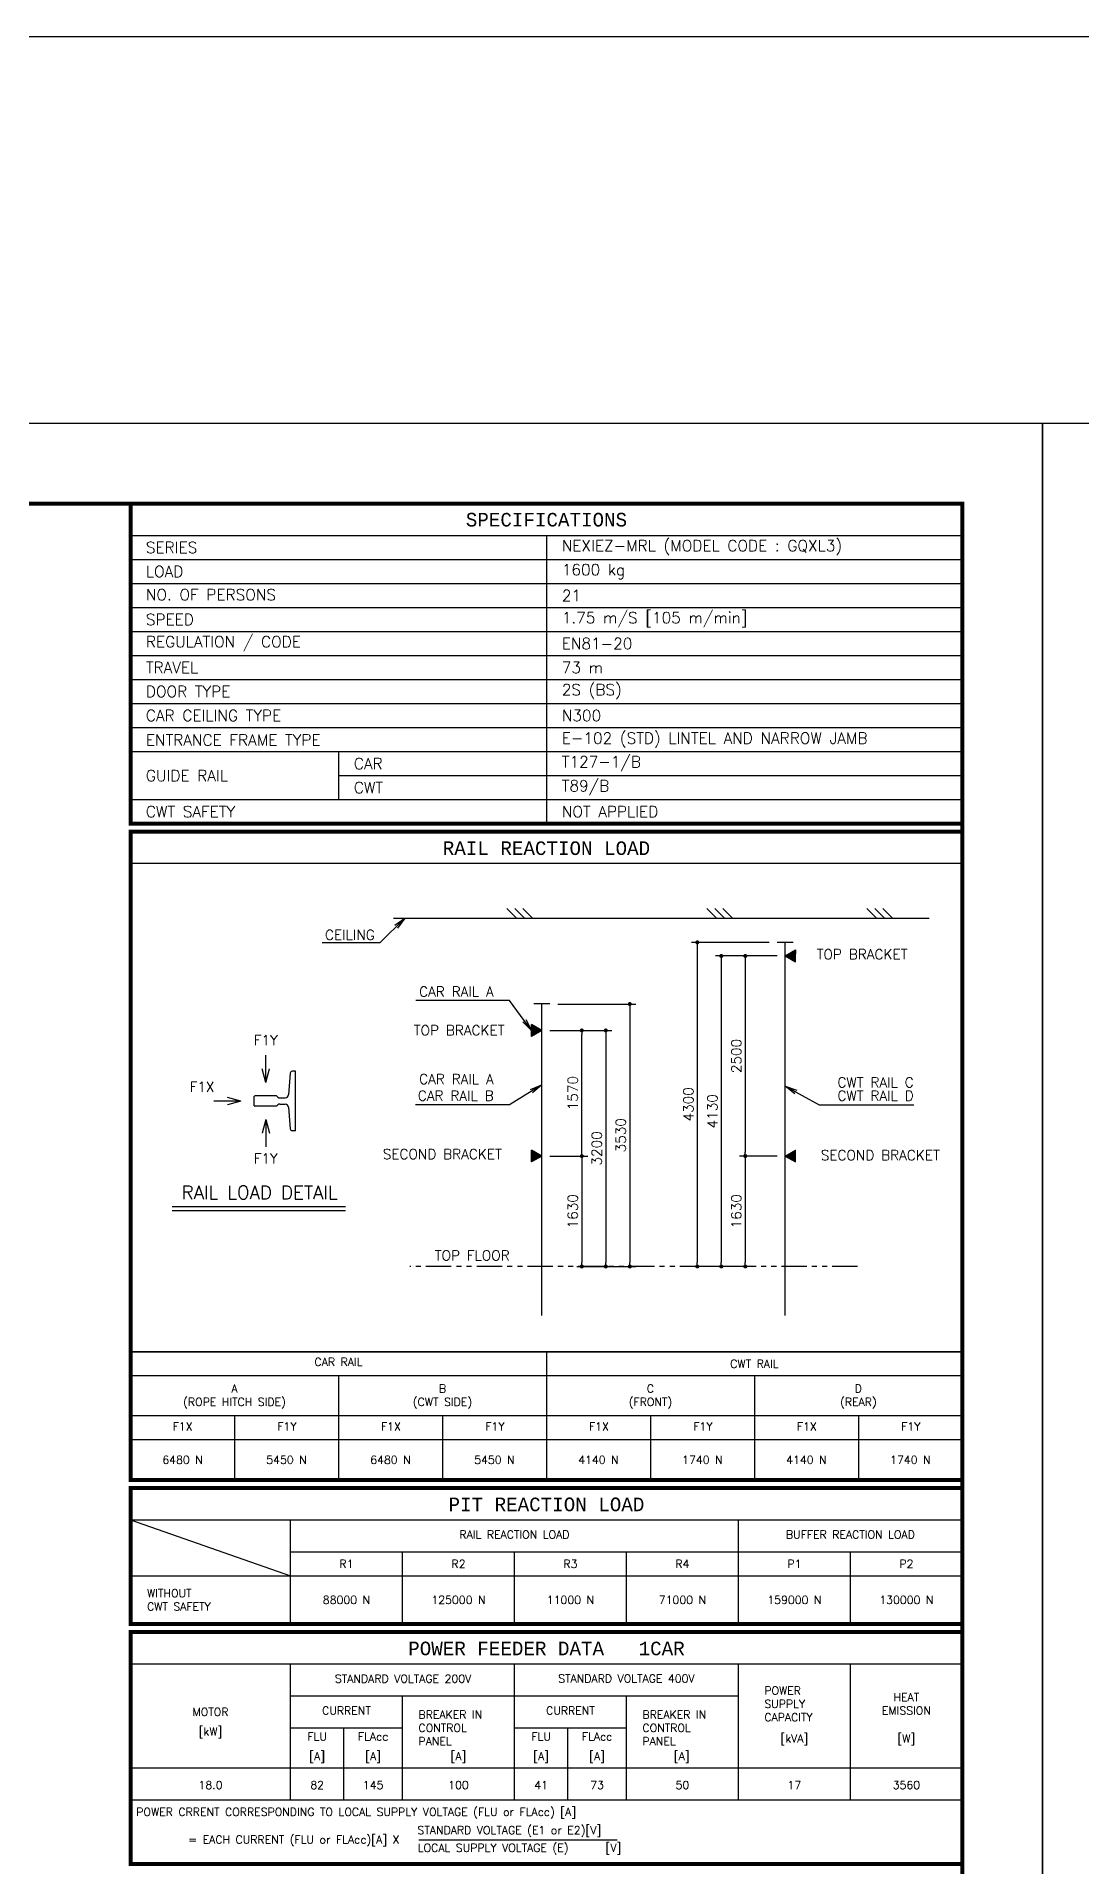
# Model space of a CAD drawing. Header units: millimetres. Extents: x -106996 to 276536, y -21995 to 37993.
# Drawn here: x -6287 to 244, y 5985 to 17417 of the extents above; entities that cross this region are included whole.
import ezdxf
from ezdxf.enums import TextEntityAlignment as Align

# ---------------------------------------------------------------- set-up
doc = ezdxf.new("R2010")
doc.units = ezdxf.units.MM
doc.header["$LTSCALE"] = 100
doc.linetypes.add('PHANTOM2', pattern=[31.75, 15.875, -3.175, 3.175, -3.175, 3.175, -3.175])
doc.layers.get('0').update_dxf_attribs({"color": 3})
for name, color, linetype in [('DIM', 2, 'Continuous'), ('FRAME', 5, 'Continuous'), ('OTHERS', 4, 'Continuous'), ('SPEC', 7, 'Continuous'), ('W-DASHED-LINE', 111, 'PHANTOM2')]:
    doc.layers.add(name, color=color, linetype=linetype)
doc.styles.get("Standard").update_dxf_attribs({"font": 'romans.shx', "bigfont": 'bigfont.shx'})
doc.styles.add('STYLE1', font='monos.ttf')
doc.dimstyles.new('1-50IN', dxfattribs={"dimscale": 25, "dimtxt": 2.5, "dimasz": 1, "dimexe": 1.5, "dimexo": 2, "dimgap": 1, "dimtad": 3, "dimdsep": 46, "dimtxsty": 'Standard', "dimblk1": 'DOT', "dimblk2": 'DOT', "dimsah": 1, "dimcen": 0.09, "dimclrd": 256, "dimclre": 256, "dimclrt": 256, "dimadec": 0, "dimazin": 0, "dimtfac": 1, "dimtmove": 0, "dimatfit": 3, "dimldrblk": 'DOT', "dimfxl": 0, "dimtolj": 1, "dimtzin": 0, "dimarcsym": 0})
doc.dimstyles.new('1-50IN-ARROW', dxfattribs={"dimscale": 25, "dimtxt": 2.5, "dimasz": 3, "dimexe": 1.5, "dimexo": 2, "dimgap": 1, "dimtad": 3, "dimdsep": 46, "dimtxsty": 'Standard', "dimblk1": 'OPEN', "dimblk2": 'OPEN', "dimsah": 1, "dimcen": 0.09, "dimclrd": 256, "dimclre": 256, "dimclrt": 256, "dimadec": 0, "dimazin": 0, "dimtfac": 1, "dimtmove": 0, "dimatfit": 3, "dimldrblk": 'OPEN', "dimfxl": 0, "dimtolj": 1, "dimtzin": 0, "dimarcsym": 0})

# ---------------------------------------------------------------- blocks, each defined once
blk = doc.blocks.new('_OPEN')
at = {"color": 0, "linetype": 'ByBlock'}
for p, q in [((-1, 0.17), (0, 0)), ((0, 0), (-1, -0.17)), ((0, 0), (-1, 0))]:
    blk.add_line(p, q, dxfattribs=at)
blk = doc.blocks.new('_DOT')
at = {"color": 0, "linetype": 'ByBlock'}
blk.add_line((-0.5, 0), (-1, 0), dxfattribs=at)
at = {"color": 0, "linetype": 'ByBlock', "const_width": 0.5}
blk.add_lwpolyline([(-0.25, 0, 1), (0.25, 0, 1)], format="xyb", close=True, dxfattribs=at)
blk = doc.blocks.new('*D148')
at = {"layer": 'DEFPOINTS', "color": 0, "transparency": 16777216}
for p in [(-3129, 10423), (-2961, 9733), (-2879, 9733)]:
    blk.add_point(p, dxfattribs=at)
at = {"layer": 'DIM', "lineweight": -2, "transparency": 16777216}
for p, q in [((-3079, 10423), (-2842, 10423)), ((-2879, 10398), (-2879, 9758)), ((-2911, 9733), (-2842, 9733))]:
    blk.add_line(p, q, dxfattribs=at)
at = {"layer": 'DIM', "lineweight": -2, "transparency": 16777216, "xscale": 25, "yscale": 25, "zscale": 25}
for p, rotation in [((-2879, 10423), 90), ((-2879, 9733), 270)]:
    blk.add_blockref('_DOT', p, dxfattribs=dict(at, rotation=rotation))
at = {"layer": 'DIM', "transparency": 16777216, "insert": (-2936, 10078), "char_height": 62.5, "attachment_point": 5, "rotation": 90}
blk.add_mtext('\\A1;1630', dxfattribs=at)
blk = doc.blocks.new('*D149')
at = {"layer": 'DEFPOINTS', "color": 0, "transparency": 16777216}
for p in [(-3129, 11208), (-2879, 11208), (-3129, 10423)]:
    blk.add_point(p, dxfattribs=at)
at = {"layer": 'DIM', "lineweight": -2, "transparency": 16777216}
for p, q in [((-3079, 11208), (-2842, 11208)), ((-2879, 10448), (-2879, 11183)), ((-3079, 10423), (-2842, 10423))]:
    blk.add_line(p, q, dxfattribs=at)
at = {"layer": 'DIM', "lineweight": -2, "transparency": 16777216, "xscale": 25, "yscale": 25, "zscale": 25}
for p, rotation in [((-2879, 11208), 90), ((-2879, 10423), 270)]:
    blk.add_blockref('_DOT', p, dxfattribs=dict(at, rotation=rotation))
at = {"layer": 'DIM', "transparency": 16777216, "insert": (-2936, 10816), "char_height": 62.5, "attachment_point": 5, "rotation": 90}
blk.add_mtext('\\A1;1570', dxfattribs=at)
blk = doc.blocks.new('*D150')
at = {"layer": 'DEFPOINTS', "color": 0, "transparency": 16777216}
for p in [(-3129, 11208), (-2961, 9733), (-2729, 9733)]:
    blk.add_point(p, dxfattribs=at)
at = {"layer": 'DIM', "lineweight": -2, "transparency": 16777216}
for p, q in [((-3079, 11208), (-2692, 11208)), ((-2729, 11183), (-2729, 9758)), ((-2911, 9733), (-2692, 9733))]:
    blk.add_line(p, q, dxfattribs=at)
at = {"layer": 'DIM', "lineweight": -2, "transparency": 16777216, "xscale": 25, "yscale": 25, "zscale": 25}
for p, rotation in [((-2729, 11208), 90), ((-2729, 9733), 270)]:
    blk.add_blockref('_DOT', p, dxfattribs=dict(at, rotation=rotation))
at = {"layer": 'DIM', "transparency": 16777216, "insert": (-2786, 10471), "char_height": 62.5, "attachment_point": 5, "rotation": 90}
blk.add_mtext('\\A1;3200', dxfattribs=at)
blk = doc.blocks.new('*D151')
at = {"layer": 'DEFPOINTS', "color": 0, "transparency": 16777216}
for p in [(-3079, 11373), (-2961, 9733), (-2579, 9733)]:
    blk.add_point(p, dxfattribs=at)
at = {"layer": 'DIM', "lineweight": -2, "transparency": 16777216}
for p, q in [((-3029, 11373), (-2542, 11373)), ((-2579, 11348), (-2579, 9758)), ((-2911, 9733), (-2542, 9733))]:
    blk.add_line(p, q, dxfattribs=at)
at = {"layer": 'DIM', "lineweight": -2, "transparency": 16777216, "xscale": 25, "yscale": 25, "zscale": 25}
for p, rotation in [((-2579, 11373), 90), ((-2579, 9733), 270)]:
    blk.add_blockref('_DOT', p, dxfattribs=dict(at, rotation=rotation))
at = {"layer": 'DIM', "transparency": 16777216, "insert": (-2636, 10553), "char_height": 62.5, "attachment_point": 5, "rotation": 90}
blk.add_mtext('\\A1;3530', dxfattribs=at)
blk = doc.blocks.new('*D152')
at = {"layer": 'DEFPOINTS', "color": 0, "transparency": 16777216}
for p in [(-1607, 11673), (-2007, 9733), (-1785, 9733)]:
    blk.add_point(p, dxfattribs=at)
at = {"layer": 'DIM', "lineweight": -2, "transparency": 16777216}
for p, q in [((-1657, 11673), (-2044, 11673)), ((-2007, 11648), (-2007, 9758)), ((-1835, 9733), (-2044, 9733))]:
    blk.add_line(p, q, dxfattribs=at)
at = {"layer": 'DIM', "lineweight": -2, "transparency": 16777216, "xscale": 25, "yscale": 25, "zscale": 25}
for p, rotation in [((-2007, 11673), 90), ((-2007, 9733), 270)]:
    blk.add_blockref('_DOT', p, dxfattribs=dict(at, rotation=rotation))
at = {"layer": 'DIM', "transparency": 16777216, "insert": (-2063, 10703), "char_height": 62.5, "attachment_point": 5, "rotation": 90}
blk.add_mtext('\\A1;4130', dxfattribs=at)
blk = doc.blocks.new('*D153')
at = {"layer": 'DEFPOINTS', "color": 0, "transparency": 16777216}
for p in [(-1657, 11758), (-2157, 9733), (-1785, 9733)]:
    blk.add_point(p, dxfattribs=at)
at = {"layer": 'DIM', "lineweight": -2, "transparency": 16777216}
for p, q in [((-1707, 11758), (-2194, 11758)), ((-2157, 11733), (-2157, 9758)), ((-1835, 9733), (-2194, 9733))]:
    blk.add_line(p, q, dxfattribs=at)
at = {"layer": 'DIM', "lineweight": -2, "transparency": 16777216, "xscale": 25, "yscale": 25, "zscale": 25}
for p, rotation in [((-2157, 11758), 90), ((-2157, 9733), 270)]:
    blk.add_blockref('_DOT', p, dxfattribs=dict(at, rotation=rotation))
at = {"layer": 'DIM', "transparency": 16777216, "insert": (-2213, 10746), "char_height": 62.5, "attachment_point": 5, "rotation": 90}
blk.add_mtext('\\A1;4300', dxfattribs=at)
blk = doc.blocks.new('*D154')
at = {"layer": 'DEFPOINTS', "color": 0, "transparency": 16777216}
for p in [(-1607, 10423), (-1857, 9733), (-1785, 9733)]:
    blk.add_point(p, dxfattribs=at)
at = {"layer": 'DIM', "lineweight": -2, "transparency": 16777216}
for p, q in [((-1657, 10423), (-1894, 10423)), ((-1857, 10398), (-1857, 9758)), ((-1835, 9733), (-1894, 9733))]:
    blk.add_line(p, q, dxfattribs=at)
at = {"layer": 'DIM', "lineweight": -2, "transparency": 16777216, "xscale": 25, "yscale": 25, "zscale": 25}
for p, rotation in [((-1857, 10423), 90), ((-1857, 9733), 270)]:
    blk.add_blockref('_DOT', p, dxfattribs=dict(at, rotation=rotation))
at = {"layer": 'DIM', "transparency": 16777216, "insert": (-1913, 10078), "char_height": 62.5, "attachment_point": 5, "rotation": 90}
blk.add_mtext('\\A1;1630', dxfattribs=at)
blk = doc.blocks.new('*D155')
at = {"layer": 'DEFPOINTS', "color": 0, "transparency": 16777216}
for p in [(-1607, 11673), (-1857, 10423), (-1607, 10423)]:
    blk.add_point(p, dxfattribs=at)
at = {"layer": 'DIM', "lineweight": -2, "transparency": 16777216}
for p, q in [((-1657, 11673), (-1894, 11673)), ((-1857, 11648), (-1857, 10448)), ((-1657, 10423), (-1894, 10423))]:
    blk.add_line(p, q, dxfattribs=at)
at = {"layer": 'DIM', "lineweight": -2, "transparency": 16777216, "xscale": 25, "yscale": 25, "zscale": 25}
for p, rotation in [((-1857, 11673), 90), ((-1857, 10423), 270)]:
    blk.add_blockref('_DOT', p, dxfattribs=dict(at, rotation=rotation))
at = {"layer": 'DIM', "transparency": 16777216, "insert": (-1913, 11048), "char_height": 62.5, "attachment_point": 5, "rotation": 90}
blk.add_mtext('\\A1;2500', dxfattribs=at)

msp = doc.modelspace()

# ---------------------------------------------------------------- hatches: boundary and pattern name
at = {"layer": 'OTHERS'}
h = msp.add_hatch(dxfattribs=at)
h.set_pattern_fill('ANSI31', color=256, style=0)
h.set_pattern_definition([(135, (16786.56103, -335.16338), (0.08838834765, 0.08838834765), [])])
h.paths.add_polyline_path([(-1542.1109308, 11710.6384702), (-1542.1109308, 11636.0347782), (-1606.7196233, 11673.3366242)])
h = msp.add_hatch(dxfattribs=at)
h.set_pattern_fill('ANSI31', color=256, style=0)
h.set_pattern_definition([(135, (16263.94109, -800.16336), (0.08838834765, 0.08838834765), [])])
h.paths.add_polyline_path([(-3193.9482531, 11245.6384918), (-3129.3395607, 11208.3366458), (-3193.9482531, 11171.0347998)])
h = msp.add_hatch(dxfattribs=at)
h.set_pattern_fill('ANSI31', color=256, style=0)
h.set_pattern_definition([(135, (16263.94109, -1585.16339), (0.08838834765, 0.08838834765), [])])
h.paths.add_polyline_path([(-3193.9482531, 10460.6384593), (-3129.3395607, 10423.3366133), (-3193.9482531, 10386.0347673)])
h = msp.add_hatch(dxfattribs=at)
h.set_pattern_fill('ANSI31', color=256, style=0)
h.set_pattern_definition([(135, (16786.56103, -1585.1634), (0.08838834765, 0.08838834765), [])])
h.paths.add_polyline_path([(-1542.1109308, 10460.6384483), (-1542.1109308, 10386.0347563), (-1606.7196233, 10423.3366023)])

# ---------------------------------------------------------------- linework, layer by layer
for p, q in [((-5700, 14500.0000094), (-500, 14500.0000094)), ((-5700, 14500.0000094), (-5700, 12500.0000094)), ((-5700, 14300.0000094), (-500, 14300.0000094)), ((-3100, 14300.0000094), (-3100, 12500.0000094)), ((-5700, 14150.0000094), (-500, 14150.0000094)), ((-5700, 14000.0000094), (-500, 14000.0000094)), ((-5700, 13850.0000094), (-500, 13850.0000094)), ((-5700, 13700.0000094), (-500, 13700.0000094)), ((-5700, 13550.0000094), (-500, 13550.0000094)), ((-5700, 13400.0000094), (-500, 13400.0000094)), ((-5700, 13250.0000094), (-500, 13250.0000094)), ((-5700, 13100.0000094), (-500, 13100.0000094)), ((-5700, 12950.0000094), (-500, 12950.0000094)), ((-4400, 12950.0000094), (-4400, 12650.0000094)), ((-4400, 12800.0000094), (-500, 12800.0000094)), ((-5700, 12650.0000094), (-500, 12650.0000094)), ((-5700.0000545, 12450.0000257), (-5700.0000545, 9199.9999833)), ((-500.0002699, 9199.9999833), (-500.0002699, 12450.0000257)), ((-500.0001398, 9950.0000094), (-500.0001398, 12450.0000094)), ((-500.0003454, 12250.0000257), (-5700.00013, 12250.0000257)), ((-500.0001398, 9950.0000094), (-500.0001398, 8400.0000094)), ((-500.0001398, 9950.0000094), (-500.0001398, 8400.0000094)), ((-500.0001944, 9199.9999833), (-5699.999979, 9199.9999833)), ((-500.0001944, 9199.9999833), (-5699.999979, 9199.9999833)), ((-5699.999979, 9199.9999833), (-500.0001944, 9199.9999833)), ((-500.0001944, 9199.9999833), (-5699.999979, 9199.9999833)), ((-5699.999979, 9199.9999833), (-5699.999979, 8399.9999833)), ((-5699.999979, 9199.9999833), (-500.0001944, 9199.9999833)), ((-5699.999979, 8399.9999833), (-5699.999979, 9199.9999833)), ((-3099.999979, 9199.9999833), (-3099.999979, 8399.9999833)), ((-500.0001944, 9199.9999833), (-500.0001944, 8399.9999833)), ((-500.0001944, 9049.9999833), (-5699.999979, 9049.9999833)), ((-4399.999979, 9049.9999833), (-4399.999979, 8399.9999833)), ((-1799.999979, 9049.9999833), (-1799.999979, 8399.9999833)), ((-500.0001944, 8799.9999833), (-5699.999979, 8799.9999833)), ((-5049.999979, 8799.9999833), (-5049.999979, 8399.9999833)), ((-3749.999979, 8799.9999833), (-3749.999979, 8399.9999833)), ((-2449.999979, 8799.9999833), (-2449.999979, 8399.9999833)), ((-1149.999979, 8799.9999833), (-1149.999979, 8399.9999833)), ((-500.0001944, 8649.9999833), (-5699.999979, 8649.9999833)), ((-500.0001944, 8649.9999833), (-5699.999979, 8649.9999833)), ((-500.0001944, 8399.9999833), (-5700.0000545, 8399.9999833)), ((-500.0001398, 8350.0000094), (-5700, 8350.0000094)), ((-500.0001398, 8350.0000094), (-5700, 8350.0000094)), ((-5699.9999978, 8150.0000094), (-4699.9999978, 7800.0000094)), ((-5699.9999223, 8150.0000094), (-499.9999978, 8150.0000094)), ((-5699.9999223, 7500.0000094), (-5699.9999223, 8150.0000094)), ((-4699.9999223, 7500.0000094), (-4699.9999978, 8150.0000094)), ((-1899.9998457, 7500.0000085), (-1899.9999212, 8150.0000085)), ((-4699.9999978, 7950.0000094), (-500.0001376, 7950.0000094)), ((-3999.9998431, 7500.0000094), (-3999.9999186, 7950.0000094)), ((-3299.9998431, 7500.0000059), (-3299.9999186, 7950.0000059)), ((-2599.9998431, 7500.0000072), (-2599.9999186, 7950.0000072)), ((-1199.9998431, 7500.0000094), (-1199.9999186, 7950.0000094)), ((-5699.9999978, 7800.0000094), (-499.9999978, 7800.0000094)), ((-5699.9999223, 7500.0000094), (-500.0001376, 7500.0000094)), ((-499.9997616, 7450.0000094), (-5699.9997902, 7450.0000094)), ((-5699.9997902, 6000.0000094), (-5699.9997902, 7450.0000094)), ((-5700.0001299, 7250.0000094), (-500.0000544, 7250.0000094)), ((-4699.9995236, 6400.0000094), (-4699.9996921, 7250.0000385)), ((-3299.9994445, 6400.0000094), (-3299.999461, 7250.0000474)), ((-1899.9994471, 6400.0000094), (-1899.9994636, 7250.0001454)), ((-1199.9998267, 6400.0000094), (-1199.9998431, 7250.0000774)), ((-4699.9997214, 7050.0000094), (-3299.999493, 7050.0000094)), ((-3999.9999662, 6400.0000094), (-4000.000247, 7050.0000094)), ((-3299.999493, 7050.0000094), (-1899.9994956, 7050.0000094)), ((-2599.999964, 6400.0000094), (-2600.000238, 7050.0000094)), ((-4699.9996272, 6850.0000094), (-4000.0002256, 6850.0000094)), ((-4366.6666063, 6400.0000094), (-4366.6668731, 6850.0000094)), ((-3299.9994116, 6850.0000094), (-2600.0002158, 6850.0000094)), ((-2966.6666064, 6400.0000094), (-2966.6668735, 6850.0000094)), ((-5699.9999174, 6600.0000094), (-499.9998042, 6600.0000094)), ((-5700.0000065, 6400.0000094), (-499.9998933, 6400.0000094)), ((-5700.0000699, 6000.0000094), (-500.0000055, 6000.0000094)), ((-5699.9997902, 6000.0000094), (-500.0000055, 6000.0000094)), ((-500.0000055, 6000.0000094), (-5699.9997902, 6000.0000094)), ((-5699.9997902, 6000.0000094), (-500.0000055, 6000.0000094)), ((-3016.6666721, 6000.0000094), (-500.0000055, 6000.0000094))]:
    msp.add_line(p, q)
at = {"color": 1}
msp.add_lwpolyline([(-96046.149708, 17417.2504019), (276536.0041229, 17417.2504019), (276536.0041229, -21995.3976347), (-96046.149708, -21995.3976347)], close=True, dxfattribs=at)
at = {"const_width": 25}
for points in [[(-5700, 14500.0000094), (-500, 14500.0000094), (-500, 12500.0000094), (-5700, 12500.0000094)], [(-5700, 8400.0000094), (-500.0001398, 8400.0000094), (-500.0001398, 12450.0000094), (-5700, 12450.0000094)], [(-5700, 8350.0000094), (-500.0001398, 8350.0000094), (-500.0001376, 7500.0000094), (-5699.9999978, 7500.0000094)], [(-5699.9997069, 7450.0000094), (-499.9999978, 7450.0000094), (-500.000081, 6000.0000094), (-5699.9997902, 6000.0000094)]]:
    msp.add_lwpolyline(points, close=True, dxfattribs=at)
at = {"layer": 'DEFPOINTS'}
for points in [[(-21000, 0.0000094), (0, 0.0000094), (0, 15000.0000094), (-21000, 15000.0000094)], [(0, 0.0000094), (21000, 0.0000094), (21000, 15000.0000094), (0, 15000.0000094)]]:
    msp.add_lwpolyline(points, close=True, dxfattribs=at)
at = {"layer": 'DIM'}
for p, q in [((-4854.5223996, 10883.4193813), (-4854.5223996, 11053.5325325)), ((-4854.5223996, 10883.4193813), (-4877.3787826, 10968.720564)), ((-4854.5223996, 10883.4193813), (-4831.6660166, 10968.720564)), ((-5009.5233863, 10766.8776433), (-5179.6365375, 10766.8776433)), ((-5009.5233863, 10766.8776433), (-5094.824569, 10789.7340263)), ((-5009.5233863, 10766.8776433), (-5094.824569, 10744.0212603)), ((-4854.6473996, 10650.5859053), (-4877.5037826, 10565.2847225)), ((-4854.6473996, 10650.5859053), (-4831.7910166, 10565.2847225)), ((-4854.6473996, 10650.5859053), (-4854.6473996, 10480.4727541)), ((-5438.9521683, 10108.3366557), (-4355.618835, 10108.3366557)), ((-5438.9521683, 10083.3366557), (-4355.618835, 10083.3366557))]:
    msp.add_line(p, q, dxfattribs=at)
at = {"layer": 'DIM', "const_width": 4.1666667}
for points in [[(-4854.5223996, 10883.4193813), (-4854.5223996, 11053.5325325)], [(-4854.5223996, 10883.4193813), (-4877.3787826, 10968.720564)], [(-4854.5223996, 10883.4193813), (-4831.6660166, 10968.720564)], [(-5009.5233863, 10766.8776433), (-5179.6365375, 10766.8776433)], [(-5009.5233863, 10766.8776433), (-5094.824569, 10789.7340263)], [(-5009.5233863, 10766.8776433), (-5094.824569, 10744.0212603)], [(-4854.6473996, 10650.5859053), (-4877.5037826, 10565.2847225)], [(-4854.6473996, 10650.5859053), (-4854.6473996, 10480.4727541)], [(-4854.6473996, 10650.5859053), (-4831.7910166, 10565.2847225)]]:
    msp.add_lwpolyline(points, dxfattribs=at)
at = {"layer": 'FRAME', "const_width": 25}
msp.add_lwpolyline([(-20500, 500.0000094), (-500, 500.0000094), (-500, 14500.0000094), (-20500, 14500.0000094)], close=True, dxfattribs=at)
at = {"layer": 'OTHERS'}
for p, q in [((-4056.7194171, 11908.3366295), (-706.7194171, 11908.3366295)), ((-3348.2131721, 11969.3366295), (-3287.2131721, 11908.3366295)), ((-3298.2131721, 11969.3366295), (-3237.2131721, 11908.3366295)), ((-3248.2131721, 11969.3366295), (-3187.2131721, 11908.3366295)), ((-2098.2131721, 11969.3366295), (-2037.2131721, 11908.3366295)), ((-2048.2131721, 11969.3366295), (-1987.2131721, 11908.3366295)), ((-1998.2131721, 11969.3366295), (-1937.2131721, 11908.3366295)), ((-1098.2131721, 11969.3366295), (-1037.2131721, 11908.3366295)), ((-1048.2131721, 11969.3366295), (-987.2131721, 11908.3366295)), ((-998.2131721, 11969.3366295), (-937.2131721, 11908.3366295)), ((-1556.7196325, 11758.3366295), (-1656.7196325, 11758.3366295)), ((-1606.7196325, 9427.1666272), (-1606.7196325, 11758.3366295)), ((-1606.7196233, 11673.3366242), (-1542.1109308, 11710.6384702)), ((-1606.7196233, 11673.3366242), (-1542.1109308, 11636.0347782)), ((-1542.1109308, 11636.0347782), (-1542.1109308, 11710.6384702)), ((-3079.3395888, 11373.3366295), (-3179.3395888, 11373.3366295)), ((-3129.3395888, 9427.1666272), (-3129.3395888, 11373.3366088)), ((-3129.3395607, 11208.3366458), (-3193.9482531, 11245.6384918)), ((-3193.9482531, 11171.0347998), (-3193.9482531, 11245.6384918)), ((-3129.3395607, 11208.3366458), (-3193.9482531, 11171.0347998)), ((-4702.0895734, 10940.8913487), (-4712.6079292, 10806.0077268)), ((-4667.8578335, 10952.4197067), (-4689.6262134, 10952.4197067)), ((-4667.8578335, 10581.5862465), (-4667.8578335, 10952.4197067)), ((-4926.190053, 10795.9193724), (-4922.0233774, 10800.0860479)), ((-4926.190053, 10737.8359142), (-4926.190053, 10795.9193724)), ((-4787.0214218, 10800.0860479), (-4922.0233774, 10800.0860479)), ((-4767.5080467, 10786.7943523), (-4733.3796403, 10786.7943523)), ((-4767.5080467, 10747.2109343), (-4733.3796403, 10747.2109343)), ((-4926.190053, 10737.8359142), (-4922.2733774, 10733.9192386)), ((-4787.0214218, 10733.9192386), (-4922.2733774, 10733.9192386)), ((-4712.6079292, 10727.9975598), (-4702.0895734, 10593.1142712)), ((-4667.8578335, 10581.5862465), (-4689.6262134, 10581.5862465)), ((-3129.3395607, 10423.3366133), (-3193.9482531, 10460.6384593)), ((-3193.9482531, 10386.0347673), (-3193.9482531, 10460.6384593)), ((-3129.3395607, 10423.3366133), (-3193.9482531, 10386.0347673)), ((-1606.7196233, 10423.3366023), (-1542.1109308, 10460.6384483)), ((-1606.7196233, 10423.3366023), (-1542.1109308, 10386.0347563)), ((-1542.1109308, 10386.0347563), (-1542.1109308, 10460.6384483))]:
    msp.add_line(p, q, dxfattribs=at)
for centre, radius, start, end in [((-4689.6262134, 10939.91968), 12.5000268, 90, 175.5407000002), ((-4767.757735, 10807.4006214), 20.6077818, 200.7898927246, 270.6942248546), ((-4767.757735, 10726.6046652), 20.6077818, 89.3057751454, 159.2101072754), ((-4733.3796403, 10807.6277302), 20.8333779, 270, 355.5405999993), ((-4733.3796403, 10726.3775563), 20.8333779, 4.4593199998, 90), ((-4689.6262134, 10594.0861066), 12.5000268, 184.4592999998, 270)]:
    msp.add_arc(centre, radius, start, end, dxfattribs=at)
at = {"layer": 'SPEC'}
msp.add_line((-3898.7980747, 6151.8296069), (-2657.1607088, 6151.8296069), dxfattribs=at)
at = {"layer": 'W-DASHED-LINE', "ltscale": 0.1}
msp.add_line((-1154.7545062, 9733.3366295), (-3954.5472499, 9733.3366295), dxfattribs=at)

# ---------------------------------------------------------------- texts
at = {"layer": 'DIM'}
for s, p in [('TOP BRACKET', (-843.0696598, 11633.8921839)), ('SECOND BRACKET', (-640.7678246, 10378.5965512))]:
    msp.add_text(s, height=62.5, dxfattribs=at).set_placement(p, align=Align.BOTTOM_RIGHT)
for s, p in [('TOP BRACKET', (-3929.83386, 11177.4288852)), ('TOP FLOOR', (-3798.5288326, 9770.85981))]:
    msp.add_text(s, height=62.5, dxfattribs=at).set_placement(p)
for s, p in [('F1Y', (-4854.5223996, 11097.2825325)), ('F1X', (-5252.4645753, 10805.8864659)), ('F1Y', (-4854.6473996, 10357.5560874))]:
    msp.add_text(s, height=62.5, dxfattribs=at).set_placement(p, align=Align.BOTTOM_CENTER)
msp.add_text('SECOND BRACKET', height=62.5, dxfattribs=at).set_placement((-4123.2881707, 10385.0444281), align=Align.BOTTOM_LEFT)
msp.add_text('RAIL LOAD DETAIL', height=83.333333333, rotation=0.0000025046, dxfattribs=at).set_placement((-4893.118835, 10129.169989), align=Align.BOTTOM_CENTER)
at = {"layer": 'DIM', "char_height": 62.5}
for s, insert, attachment_point in [('CEILING', (-4484.1592658, 11773.6699629), 7), ('\\A1;CAR RAIL A', (-3430.0310737, 11419.4579161), 9), ('\\A1;CAR RAIL A\\P{\\A0;CAR RAIL B}', (-3430.0310455, 10768.8520292), 9)]:
    msp.add_mtext(s, dxfattribs=dict(at, insert=insert, attachment_point=attachment_point))
at = {"layer": 'DIM', "insert": (-804.356982, 10768.8520292), "char_height": 62.5, "attachment_point": 9, "line_spacing_factor": 0.8}
msp.add_mtext('CWT RAIL C\\PCWT RAIL D', dxfattribs=at)
at = {"layer": 'SPEC', "style": 'STYLE1'}
for s, p in [('RAIL REACTION LOAD', (-3100.0001591, 12278.6490067)), ('PIT REACTION LOAD', (-3100.0000288, 8178.6489904)), ('POWER FEEDER DATA   1CAR', (-3099.9998503, 7278.6489904))]:
    msp.add_text(s, height=85, rotation=0.0000025046, dxfattribs=at).set_placement(p, align=Align.BOTTOM_CENTER)
at = {"layer": 'SPEC'}
for s, p in [('CAR RAIL', (-4399.999979, 9096.9047452)), ('F1X', (-5374.2012369, 8693.9622474)), ('F1Y', (-4721.999979, 8693.3333166)), ('F1X', (-4071.999979, 8693.3333166)), ('F1Y', (-3421.999979, 8693.3333166)), ('F1X', (-2771.999979, 8693.3333166)), ('F1Y', (-2121.999979, 8693.3333166)), ('F1X', (-1471.999979, 8693.3333166)), ('F1Y', (-822.0001944, 8693.3333166)), ('STANDARD VOLTAGE 200V', (-3996.0799826, 7117.7733986)), ('STANDARD VOLTAGE 400V', (-2599.9994783, 7118.3333427)), ('CURRENT', (-4349.9999371, 6918.3333427)), ('CURRENT', (-2949.9998544, 6918.3333427)), ('FLU', (-4533.3332059, 6755.8333922)), ('FLAcc', (-4183.3335123, 6755.8333922)), ('FLU', (-3133.333032, 6755.8333922)), ('FLAcc', (-2783.3333384, 6755.8333922)), ('[kVA]', (-1549.9998349, 6744.2381051)), ('[W]', (-849.9998349, 6744.2381048)), ('[A]', (-4533.3331811, 6634.4048207)), ('[A]', (-4183.3334258, 6634.4048207)), ('[A]', (-3649.9998045, 6634.4047747)), ('[A]', (-3133.3330072, 6634.4048207)), ('[A]', (-2783.3332519, 6634.4048207))]:
    msp.add_text(s, height=50, dxfattribs=at).set_placement(p, align=Align.BOTTOM_CENTER)
for s, p in [('RAIL REACTION LOAD', (-3299.9999199, 8018.3333427)), ('BUFFER REACTION LOAD', (-1200.0000288, 8018.3333427))]:
    msp.add_text(s, height=50, rotation=0.0000025038, dxfattribs=at).set_placement(p, align=Align.BOTTOM_CENTER)
for s, p in [('MOTOR', (-5199.9996728, 6950.0000094)), ('[kW]', (-5199.9997723, 6825.0000094))]:
    msp.add_text(s, height=50, dxfattribs=at).set_placement(p, align=Align.MIDDLE)
msp.add_text('[A]', height=50, dxfattribs=at).set_placement((-2303.5718639, 6634.405365), align=Align.BOTTOM_LEFT)
for s, p in [('POWER CRRENT CORRESPONDING TO LOCAL SUPPLY VOLTAGE (FLU or FLAcc) [A]', (-5664.2546234, 6300.3218444)), ('= EACH CURRENT (FLU or FLAcc)[A] X ', (-5339.3097875, 6127.2990196)), ('STANDARD VOLTAGE (E1 or E2)[V]', (-3906.1736206, 6186.2333966)), ('LOCAL SUPPLY VOLTAGE (E)    [V]', (-3904.4572943, 6075.8667944))]:
    msp.add_text(s, height=50, dxfattribs=at).set_placement(p)
at = {"layer": 'SPEC', "insert": (-3099.999998, 14355.230157), "char_height": 85, "attachment_point": 8, "rotation": 0.0000025045, "style": 'STYLE1'}
msp.add_mtext('SPECIFICATIONS', dxfattribs=at)
at = {"layer": 'SPEC'}
for s, insert, char_height, attachment_point in [('  SERIES', (-5700, 14225.0000094), 70, 4), ('  NEXIEZ-MRL (MODEL CODE : GQXL{\\Fromans,bigfont|c162;3})', (-3100, 14225.0000094), 70, 4), ('  LOAD', (-5700, 14075.0000094), 70, 4), ('  1600 kg', (-3100, 14075.0000094), 70, 4), ('  NO. OF PERSONS', (-5700, 13930.2933427), 70, 4), ('  21', (-3100, 13925.0000094), 70, 4), ('  1.75 m/S [105 m/min]', (-3100, 13775.0000094), 70, 4), ('  SPEED', (-5700, 13775.0000094), 70, 4), ('  REGULATION / CODE', (-5700, 13625.0000094), 70, 4), ('  EN81-{\\Fromans,bigfont|c162;20}', (-3100, 13625.0000094), 70, 4), ('  TRAVEL', (-5700, 13475.0000094), 70, 4), ('  {\\Fromans,bigfont|c162;7}3 m', (-3100, 13475.0000094), 70, 4), ('  2S (BS)', (-3100, 13325.0000094), 70, 4), ('  DOOR TYPE', (-5700, 13325.0000094), 70, 4), ('  CAR CEILING TYPE', (-5700, 13175.0000094), 70, 4), ('  N300', (-3100, 13175.0000094), 70, 4), ('  ENTRANCE FRAME TYPE', (-5700, 13022.3333427), 70, 4), ('  E-102 (STD) LINTEL AND NARROW JAMB', (-3100, 13022.3333427), 70, 4), ('  T127-1/B', (-3100, 12875.0000094), 70, 4), ('  GUIDE RAIL', (-5700, 12800.0000094), 70, 4), ('  CAR', (-4400, 12875.0000094), 70, 4), ('  CWT', (-4400, 12725.0000094), 70, 4), ('  T89/B', (-3100, 12725.0000094), 70, 4), ('  CWT SAFETY', (-5700, 12575.0000094), 70, 4), ('  NOT APPLIED', (-3100, 12575.0000094), 70, 4), ('CWT RAIL', (-1800.0000568, 9124.9999705), 50, 5), ('6480 N', (-5375, 8525.0000094), 50, 5), ('5450 N', (-4725, 8525.0000094), 50, 5), ('6480 N', (-4075, 8525.0000094), 50, 5), ('5450 N', (-3425, 8525.0000094), 50, 5), ('4140 N', (-2775, 8525.0000094), 50, 5), ('1740 N', (-2125, 8525.0000094), 50, 5), ('4140 N', (-1475, 8525.0000094), 50, 5), ('1740 N', (-825, 8525.0000094), 50, 5), ('   WITHOUT\\P   CWT SAFETY', (-5700.0002, 7583.3333094), 50, 7), ('88000 N', (-4350, 7650.0000094), 50, 5), ('125000 N', (-3650, 7650.0000094), 50, 5), ('11000 N', (-2950, 7650.0000094), 50, 5), ('71000 N', (-2250, 7650.0000094), 50, 5), ('159000 N', (-1550, 7650.0000094), 50, 5), ('130000 N', (-850, 7650.0000094), 50, 5), ('POWER\\PSUPPLY\\PCAPACITY', (-1738.0952017, 6891.6666761), 50, 7), ('HEAT\\PEMISSION', (-849.9999177, 6933.3333427), 50, 8), ('BREAKER IN \\PCONTROL\\PPANEL', (-3900.0001606, 6741.6666761), 50, 7), ('BREAKER IN \\PCONTROL\\PPANEL', (-2500.0007914, 6741.6672663), 50, 7), ('18.0', (-5200, 6468.3333094), 50, 8), ('82', (-4533.333, 6468.3333094), 50, 8), ('145', (-4183.3332, 6468.3333094), 50, 8), ('100', (-3650, 6468.3333094), 50, 8), ('41', (-3133.333, 6468.3333094), 50, 8), ('73', (-2783.3332, 6468.3333094), 50, 8), ('50', (-2250, 6468.3333094), 50, 8), ('17', (-1550, 6468.3333094), 50, 8), ('3560', (-850, 6468.3333094), 50, 8)]:
    msp.add_mtext(s, dxfattribs=dict(at, insert=insert, char_height=char_height, attachment_point=attachment_point))
at = {"layer": 'SPEC', "char_height": 50, "attachment_point": 8, "rotation": 0.0000025044}
for s, insert in [('A\\P(ROPE HITCH SIDE)', (-5049.9999756, 8845.2380785)), ('B\\P(CWT SIDE)', (-3749.9999756, 8845.2380785)), ('C\\P(FRONT)', (-2450.0000294, 8845.2380785)), ('D\\P(REAR)', (-1150.0000832, 8845.2380785)), ('R1', (-4349.9999166, 7850.0000094)), ('R2', (-3649.9999166, 7850.0000094)), ('R3', (-2949.9999166, 7850.0000094)), ('R4', (-2249.9999166, 7850.0000094)), ('P1', (-1549.9999167, 7850.0000094)), ('P2', (-849.9999166, 7850.0000094))]:
    msp.add_mtext(s, dxfattribs=dict(at, insert=insert))

# ---------------------------------------------------------------- dimensions: what is measured, and where the dimension line sits
at = {"layer": 'DIM'}
for base, p1, p2, text, picture, middle in [((-2156.7196, 9733.3366094), (-1656.7196, 11758.3366094), (-1785.41, 9733.3366094), '4300', '*D153', (-2156.7196, 10745.8366094)), ((-2006.7196, 9733.3366094), (-1606.7196, 11673.3366094), (-1785.41, 9733.3366094), '4130', '*D152', (-2006.7196, 10703.3366094)), ((-1856.7196, 10423.3366094), (-1606.7196, 11673.3366094), (-1606.7196, 10423.3366094), '2500', '*D155', (-1856.7196, 11048.3366094)), ((-2579.3396, 9733.3366094), (-3079.3396, 11373.3366094), (-2960.5896, 9733.3366094), '3530', '*D151', (-2579.3396, 10553.3366094)), ((-2879.3396, 11208.3367094), (-3129.3396, 10423.3366094), (-3129.3397, 11208.3367094), '1570', '*D149', (-2879.3396, 10815.8366594)), ((-2729.3397, 9733.3366094), (-3129.3397, 11208.3367094), (-2960.5896, 9733.3366094), '3200', '*D150', (-2729.3397, 10470.8366594)), ((-2879.3396, 9733.3366094), (-3129.3396, 10423.3366094), (-2960.5896, 9733.3366094), '1630', '*D148', (-2879.3396, 10078.3366094)), ((-1856.7196, 9733.3366094), (-1606.7196, 10423.3366094), (-1785.41, 9733.3366094), '1630', '*D154', (-1856.7196, 10078.3366094))]:
    dim = msp.add_linear_dim(base=base, p1=p1, p2=p2, angle=90, text=text, dimstyle='1-50IN', override={"dimpost": '\\X'}, dxfattribs=at)
    dim.commit()
    dim.dimension.update_dxf_attribs({"geometry": picture, "text_midpoint": middle, "dimtype": 160})

# ---------------------------------------------------------------- leaders
msp.add_leader([(-3985.6668722, 11908.3366295), (-4141.6668722, 11755.3366295), (-4502.6668722, 11755.3366295)], dimstyle='1-50IN-ARROW', dxfattribs=at)
at = {"layer": 'DIM', "annotation_type": 0, "has_hookline": 1}
for points, hookline_direction, text_width in [([(-3193.9482531, 11208.3366458), (-3330.0310737, 11394.4579161), (-3405.0310737, 11394.4579161)], 1, 485.7142857), ([(-3129.3395917, 10867.1699125), (-3330.0310455, 10743.8520292), (-3405.0310455, 10743.8520292)], 1, 488.6904762), ([(-1606.7196325, 10859.5032451), (-1396.0236487, 10743.8520292), (-1321.0236487, 10743.8520292)], 0, 491.6666667)]:
    msp.add_leader(points, dimstyle='1-50IN-ARROW', dxfattribs=dict(at, hookline_direction=hookline_direction, text_width=text_width))

doc.saveas('drawing.dxf')
